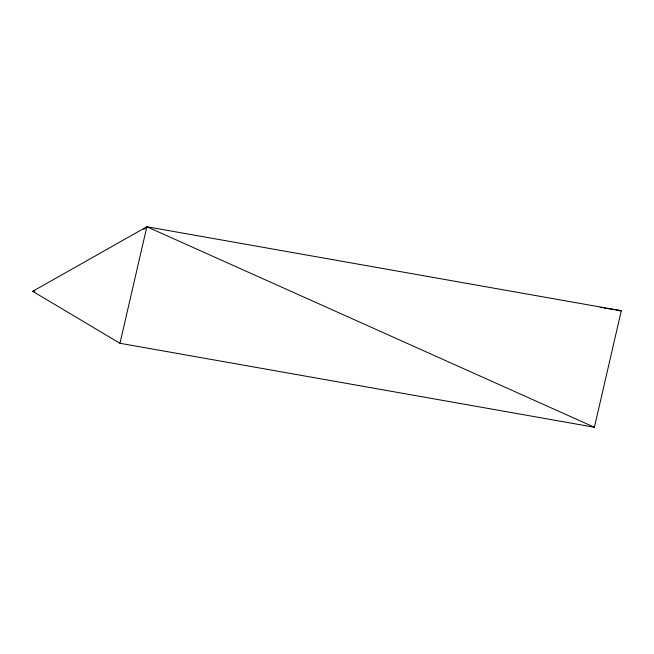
<?xml version="1.0" encoding="UTF-8"?>
<svg xmlns="http://www.w3.org/2000/svg" width="654" height="654" viewBox="0 0 654 654"><rect width="100%" height="100%" fill="white"/><g stroke="black" fill="none" stroke-linecap="round" stroke-linejoin="round"><path stroke-width="0.98" d="M119.96 343.285L146.864 226.75L621.3 310.715L594.396 427.25L119.96 343.285L32.7 291.332L146.864 226.75L594.396 427.25M143.798 229.415L146.864 226.75M34.695 291.21L32.7 291.332L34.711 291.692M619.305 310.83L621.3 310.715L608.195 308.688M600.127 307.437L602.146 307.748M604.157 308.059L606.176 308.377"/></g></svg>
